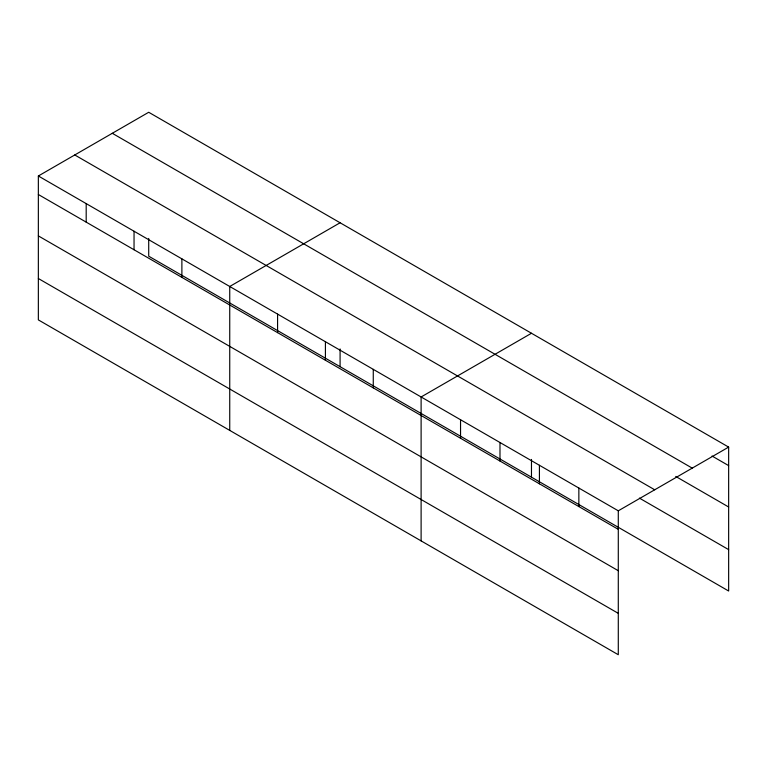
<?xml version="1.0" encoding="UTF-8"?>
<svg xmlns="http://www.w3.org/2000/svg" width="767" height="767" viewBox="0 0 767 767"><rect width="100%" height="100%" fill="white"/><g stroke="black" fill="none" stroke-linecap="round" stroke-linejoin="round"><path stroke-width="1.15" d="M618.288 570.715L618.288 510.812L38.35 175.988L38.35 319.897L618.288 654.73L618.288 570.715L38.35 235.891M148.712 238.451L148.712 256.188L728.65 591.012L728.65 447.103L148.712 112.27L38.35 175.988M340.088 222.766L229.736 286.484L229.736 430.392M531.473 333.262L421.112 396.97L421.112 540.888M618.288 510.812L728.65 447.103M712.044 456.029L728.65 465.617M112.289 133.295L692.237 468.129M675.727 476.441L728.65 506.997M74.763 154.963L654.711 489.787M639.4 498.109L728.65 549.632M38.35 194.511L618.288 529.335M38.35 278.517L618.288 613.351M578.855 488.042L578.855 506.565M539.422 465.281L539.422 483.795M531.473 459.433L531.473 477.17M499.988 442.511L499.988 461.034M460.545 419.741L460.545 438.264M373.27 369.349L373.27 387.872M340.088 348.947L340.088 366.674M325.419 341.727L325.419 360.25M277.577 314.106L277.577 332.629M181.884 258.853L181.884 277.376M134.043 231.231L134.043 249.754M86.192 203.61L86.192 222.133"/></g></svg>
